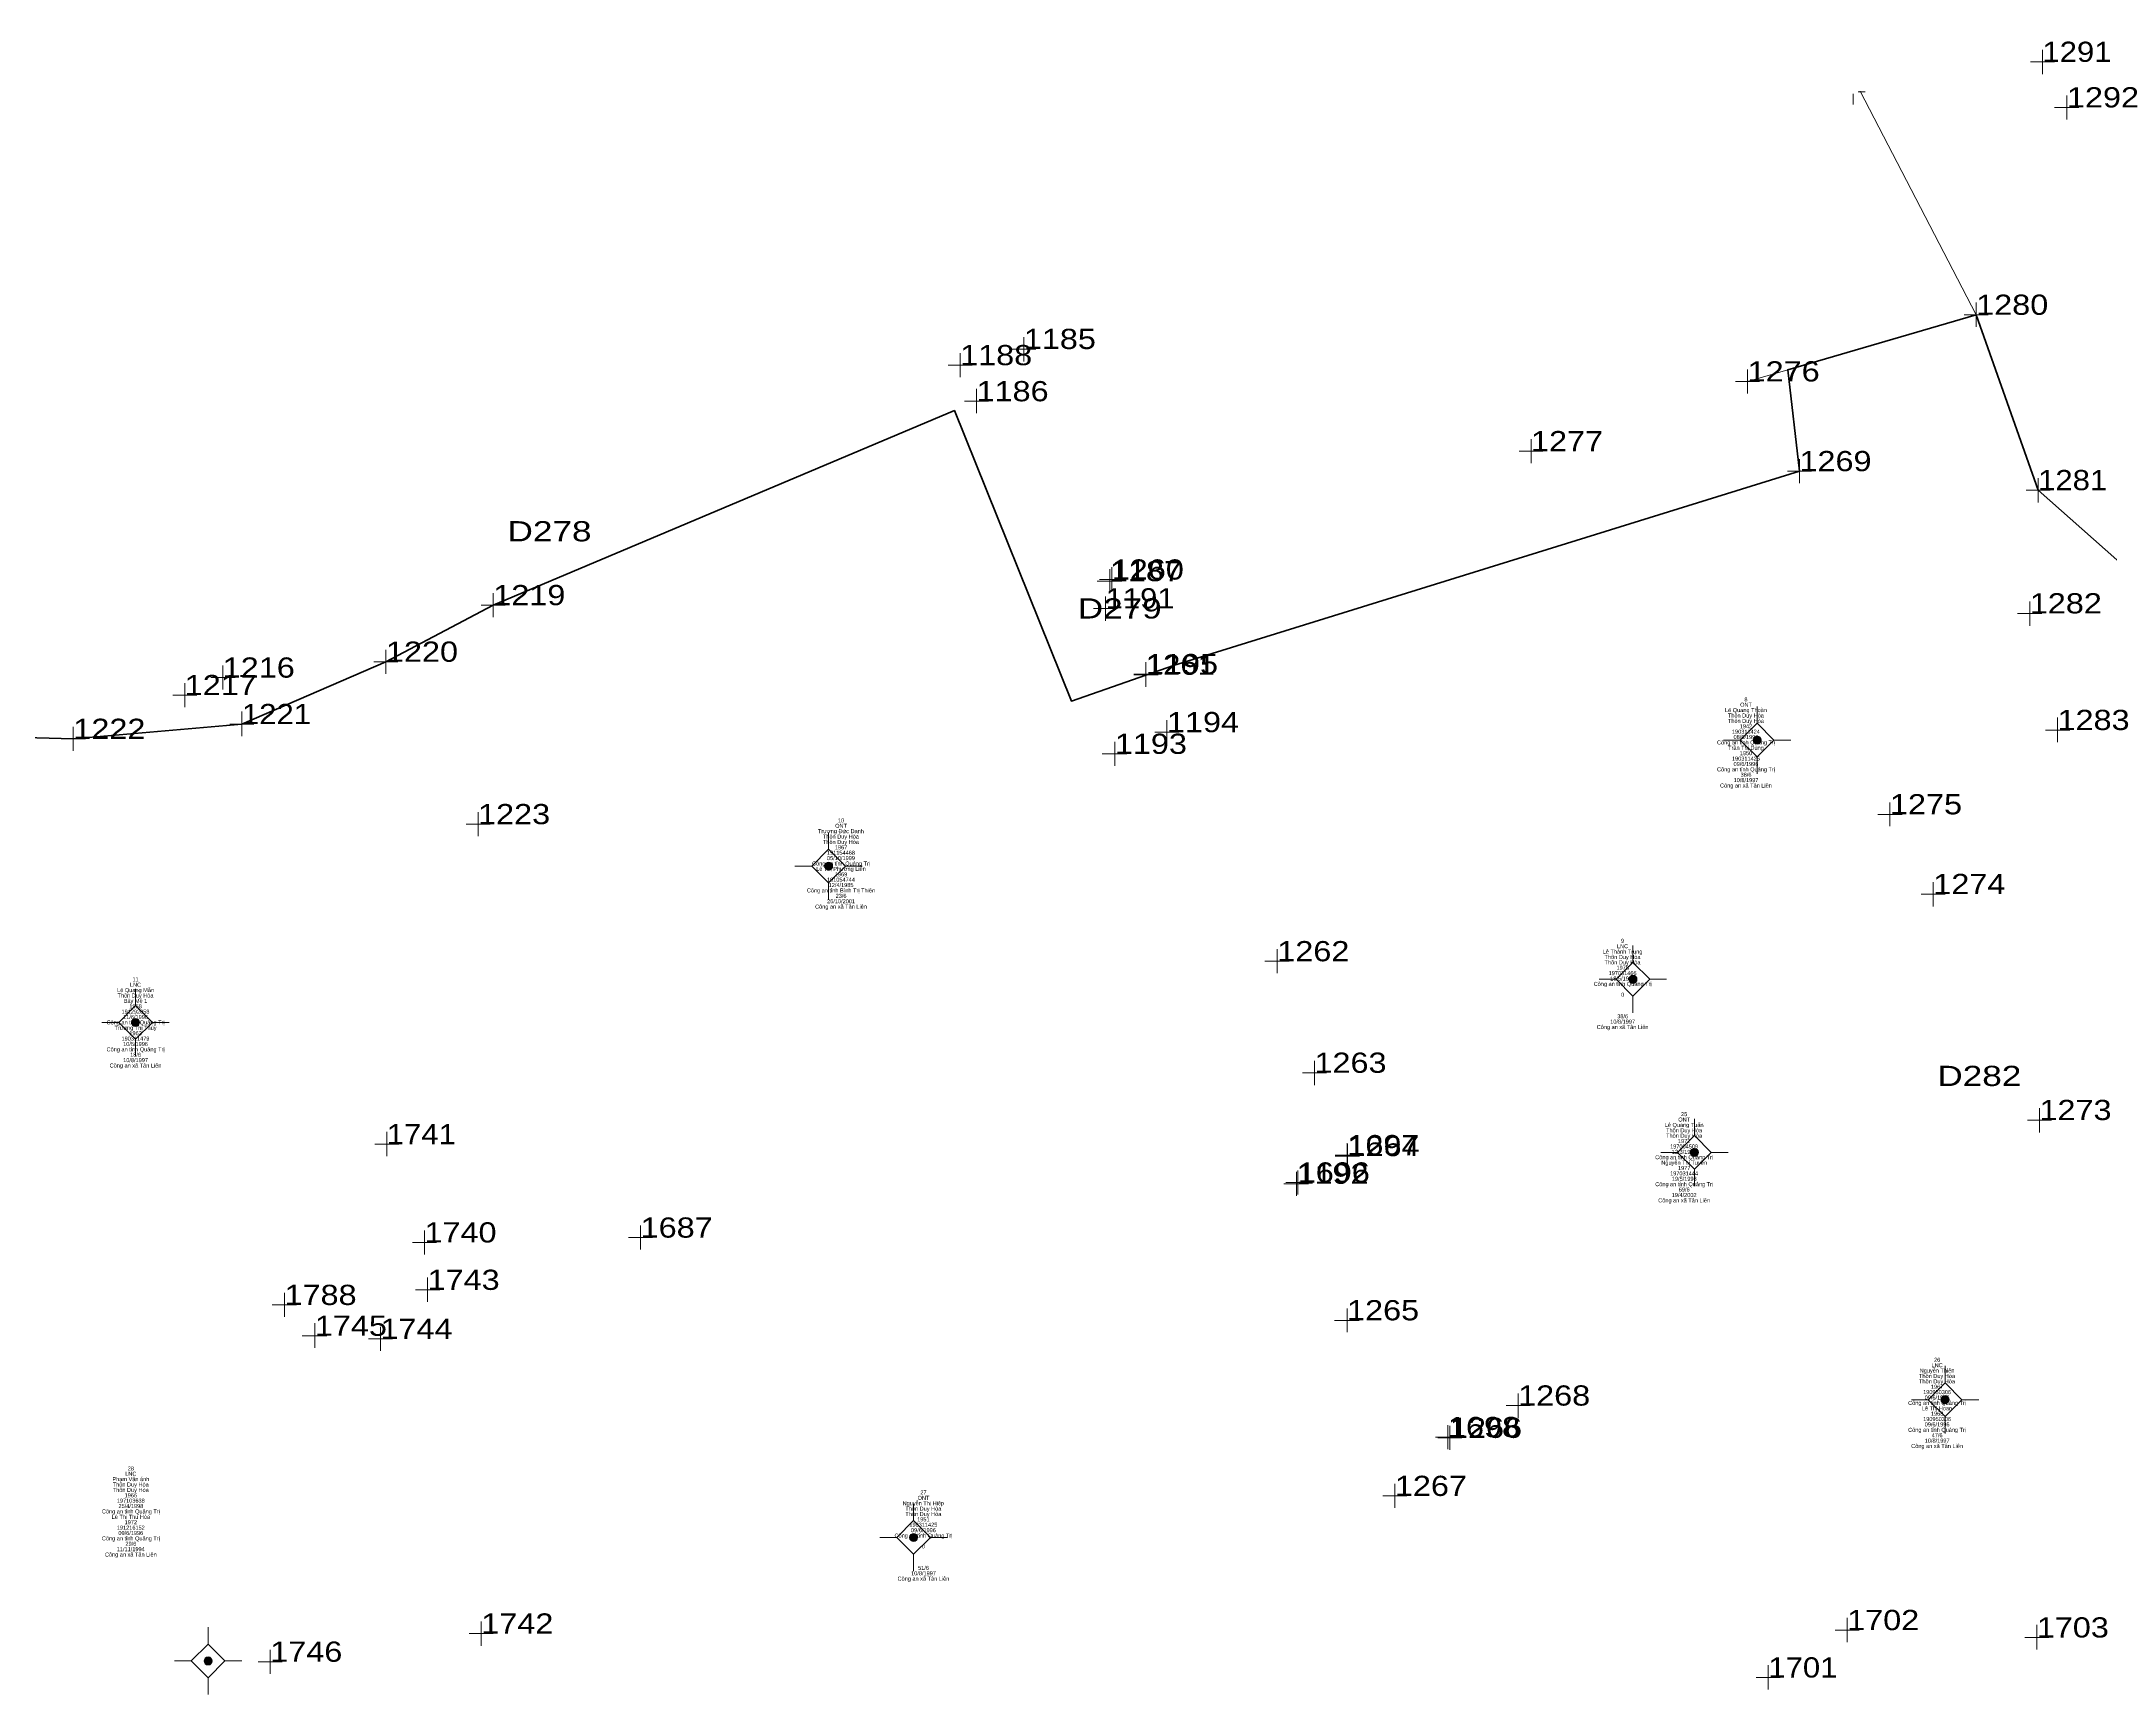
# Model space of a CAD drawing. Header units: metres. Extents: x 548949 to 550221, y 1836732 to 1838051.
# Drawn here: x 549720.9 to 549874.5, y 1837917.7 to 1838040.5 of the extents above; entities that cross this region are included whole.
import ezdxf
from ezdxf.enums import TextEntityAlignment as Align

# ---------------------------------------------------------------- set-up
doc = ezdxf.new("R2010")
doc.units = ezdxf.units.M
doc.header["$LTSCALE"] = 0.12
for name, color, linetype, lineweight in [('11', 7, 'Continuous', 13), ('4', 7, 'Continuous', 13), ('41', 7, 'Continuous', 13), ('52', 7, 'Continuous', 35)]:
    doc.layers.add(name, color=color, linetype=linetype, lineweight=lineweight)
doc.layers.add('15', color=7, linetype='Continuous')
doc.layers.add('5', color=7, linetype='Continuous')

msp = doc.modelspace()

# ---------------------------------------------------------------- hatches: boundary and pattern name
at = {"layer": '11'}
for points in [[(549848.5995, 1837988.58, 1), (549847.9995, 1837988.58, 1)], [(549779.6595, 1837979.23, 1), (549779.0595, 1837979.23, 1)], [(549839.3795, 1837970.82, 1), (549838.7795, 1837970.82, 1)], [(549728.1995, 1837967.62, 1), (549727.5995, 1837967.62, 1)], [(549843.9395, 1837957.97, 1), (549843.3395, 1837957.97, 1)], [(549862.5495, 1837939.61, 1), (549861.9495, 1837939.61, 1)], [(549785.9695, 1837929.38, 1), (549785.3695, 1837929.38, 1)], [(549733.5895, 1837920.21, 1), (549732.9895, 1837920.21, 1)]]:
    msp.add_hatch(color=256, dxfattribs=at).paths.add_polyline_path(points)

# ---------------------------------------------------------------- linework, layer by layer
for p, q in [((549848.3, 1837991.08), (549848.3, 1837989.83)), ((549847.05, 1837988.58), (549845.8, 1837988.58)), ((549848.3, 1837987.33), (549848.3, 1837986.08)), ((549850.8, 1837988.58), (549849.55, 1837988.58)), ((549779.36, 1837981.73), (549779.36, 1837980.48)), ((549778.11, 1837979.23), (549776.86, 1837979.23)), ((549781.86, 1837979.23), (549780.61, 1837979.23)), ((549779.36, 1837977.98), (549779.36, 1837976.73)), ((549839.08, 1837973.32), (549839.08, 1837972.07)), ((549837.83, 1837970.82), (549836.58, 1837970.82)), ((549841.58, 1837970.82), (549840.33, 1837970.82)), ((549727.9, 1837970.12), (549727.9, 1837968.87)), ((549839.08, 1837969.57), (549839.08, 1837968.32)), ((549726.65, 1837967.62), (549725.4, 1837967.62)), ((549730.4, 1837967.62), (549729.15, 1837967.62)), ((549727.9, 1837966.37), (549727.9, 1837965.12)), ((549843.64, 1837960.47), (549843.64, 1837959.22)), ((549842.39, 1837957.97), (549841.14, 1837957.97)), ((549843.64, 1837956.72), (549843.64, 1837955.47)), ((549846.14, 1837957.97), (549844.89, 1837957.97)), ((549862.25, 1837942.11), (549862.25, 1837940.86)), ((549861, 1837939.61), (549859.75, 1837939.61)), ((549862.25, 1837938.36), (549862.25, 1837937.11)), ((549864.75, 1837939.61), (549863.5, 1837939.61)), ((549785.67, 1837931.88), (549785.67, 1837930.63)), ((549784.42, 1837929.38), (549783.17, 1837929.38)), ((549788.17, 1837929.38), (549786.92, 1837929.38)), ((549785.67, 1837928.13), (549785.67, 1837926.88)), ((549733.29, 1837922.71), (549733.29, 1837921.46)), ((549732.04, 1837920.21), (549730.79, 1837920.21)), ((549735.79, 1837920.21), (549734.54, 1837920.21)), ((549733.29, 1837918.96), (549733.29, 1837917.71))]:
    msp.add_line(p, q, dxfattribs=at)
for points in [[(549848.3, 1837989.83), (549847.05, 1837988.58), (549848.3, 1837987.33), (549849.55, 1837988.58)], [(549779.36, 1837980.48), (549778.11, 1837979.23), (549779.36, 1837977.98), (549780.61, 1837979.23)], [(549839.08, 1837972.07), (549837.83, 1837970.82), (549839.08, 1837969.57), (549840.33, 1837970.82)], [(549727.9, 1837968.87), (549726.65, 1837967.62), (549727.9, 1837966.37), (549729.15, 1837967.62)], [(549843.64, 1837959.22), (549842.39, 1837957.97), (549843.64, 1837956.72), (549844.89, 1837957.97)], [(549862.25, 1837940.86), (549861, 1837939.61), (549862.25, 1837938.36), (549863.5, 1837939.61)], [(549785.67, 1837930.63), (549784.42, 1837929.38), (549785.67, 1837928.13), (549786.92, 1837929.38)], [(549733.29, 1837921.46), (549732.04, 1837920.21), (549733.29, 1837918.96), (549734.54, 1837920.21)]]:
    msp.add_lwpolyline(points, close=True, dxfattribs=at)
for centre in [(549848.2995, 1837988.58), (549779.3595, 1837979.23), (549839.0795, 1837970.82), (549727.8995, 1837967.62), (549843.6395, 1837957.97), (549862.2495, 1837939.61), (549785.6695, 1837929.38), (549733.2895, 1837920.21)]:
    msp.add_circle(centre, 0.3, dxfattribs=at)
at = {"layer": '4'}
for p, q in [((549869.48, 1838038.02), (549869.48, 1838039.83)), ((549870.37, 1838038.94), (549868.59, 1838038.94)), ((549855.42, 1838035.78), (549855.42, 1838036.56)), ((549856.31, 1838036.71), (549855.81, 1838036.71)), ((549872.19, 1838035.56), (549870.38, 1838035.56)), ((549871.3, 1838034.67), (549871.3, 1838036.45)), ((549865.45, 1838020.16), (549863.67, 1838020.16)), ((549864.56, 1838019.27), (549864.56, 1838021.08)), ((549793.85, 1838016.69), (549793.85, 1838018.51)), ((549789.12, 1838015.53), (549789.12, 1838017.31)), ((549794.74, 1838017.62), (549792.96, 1838017.62)), ((549790.01, 1838016.42), (549788.23, 1838016.42)), ((549848.48, 1838015.21), (549846.7, 1838015.21)), ((549847.59, 1838014.32), (549847.59, 1838016.1)), ((549791.23, 1838013.74), (549789.45, 1838013.74)), ((549790.34, 1838012.85), (549790.34, 1838014.66)), ((549831.51, 1838009.14), (549831.51, 1838010.92)), ((549832.4, 1838010.03), (549830.62, 1838010.03)), ((549851.44, 1838007.66), (549851.44, 1838009.44)), ((549852.33, 1838008.55), (549850.55, 1838008.55)), ((549869.16, 1838006.22), (549869.16, 1838008.03)), ((549870.05, 1838007.14), (549868.27, 1838007.14)), ((549800.24, 1837999.49), (549800.24, 1838001.27)), ((549800.38, 1837999.61), (549800.38, 1838001.42)), ((549801.13, 1838000.38), (549799.31, 1838000.38)), ((549801.27, 1838000.5), (549799.46, 1838000.5)), ((549755.35, 1837998.6), (549753.57, 1837998.6)), ((549754.46, 1837997.71), (549754.46, 1837999.49)), ((549800.81, 1837998.36), (549799.03, 1837998.36)), ((549799.92, 1837997.44), (549799.92, 1837999.25)), ((549868.54, 1837997.06), (549868.54, 1837998.88)), ((549869.43, 1837997.99), (549867.62, 1837997.99)), ((549746.49, 1837993.51), (549746.49, 1837995.29)), ((549734.37, 1837992.33), (549734.37, 1837994.11)), ((549747.38, 1837994.4), (549745.6, 1837994.4)), ((549803.81, 1837993.48), (549802.03, 1837993.48)), ((549802.91, 1837992.54), (549802.91, 1837994.36)), ((549802.92, 1837992.59), (549802.92, 1837994.37)), ((549732.44, 1837991.92), (549730.66, 1837991.92)), ((549731.55, 1837991.03), (549731.55, 1837992.81)), ((549735.3, 1837993.22), (549733.48, 1837993.22)), ((549803.84, 1837993.43), (549802.02, 1837993.43)), ((549735.8, 1837988.88), (549735.8, 1837990.7)), ((549723.28, 1837987.78), (549723.28, 1837989.56)), ((549736.69, 1837989.77), (549734.91, 1837989.77)), ((549805.37, 1837989.17), (549803.59, 1837989.17)), ((549804.48, 1837988.28), (549804.48, 1837990.06)), ((549871.52, 1837989.33), (549869.71, 1837989.33)), ((549870.6, 1837988.44), (549870.6, 1837990.26)), ((549724.18, 1837988.67), (549722.39, 1837988.67)), ((549801.5, 1837987.56), (549799.68, 1837987.56)), ((549800.61, 1837986.67), (549800.61, 1837988.45)), ((549753.33, 1837981.45), (549753.33, 1837983.24)), ((549859.08, 1837983.07), (549857.27, 1837983.07)), ((549858.16, 1837982.18), (549858.16, 1837983.96)), ((549754.22, 1837982.34), (549752.44, 1837982.34)), ((549862.27, 1837977.15), (549860.49, 1837977.15)), ((549861.38, 1837976.22), (549861.38, 1837978.04)), ((549813.56, 1837972.16), (549811.74, 1837972.16)), ((549812.67, 1837971.27), (549812.67, 1837973.05)), ((549815.43, 1837962.96), (549815.43, 1837964.77)), ((549816.32, 1837963.88), (549814.54, 1837963.88)), ((549869.26, 1837959.44), (549869.26, 1837961.26)), ((549870.15, 1837960.37), (549868.37, 1837960.37)), ((549747.44, 1837958.57), (549745.66, 1837958.57)), ((549746.55, 1837957.68), (549746.55, 1837959.5)), ((549817.87, 1837956.84), (549817.87, 1837958.65)), ((549817.88, 1837956.8), (549817.88, 1837958.58)), ((549814.19, 1837954.84), (549814.19, 1837956.62)), ((549818.77, 1837957.69), (549816.96, 1837957.69)), ((549818.76, 1837957.76), (549816.98, 1837957.76)), ((549814.98, 1837955.64), (549813.16, 1837955.64)), ((549815.08, 1837955.73), (549813.3, 1837955.73)), ((549814.09, 1837954.75), (549814.09, 1837956.53)), ((549749.35, 1837950.39), (549749.35, 1837952.17)), ((549765.4, 1837950.75), (549765.4, 1837952.53)), ((549750.24, 1837951.28), (549748.46, 1837951.28)), ((549766.29, 1837951.64), (549764.51, 1837951.64)), ((549738.96, 1837945.75), (549738.96, 1837947.53)), ((549750.5, 1837947.76), (549748.69, 1837947.76)), ((549749.58, 1837946.87), (549749.58, 1837948.68)), ((549739.85, 1837946.64), (549738.04, 1837946.64)), ((549817.85, 1837944.61), (549817.85, 1837946.39)), ((549742.1, 1837944.35), (549740.28, 1837944.35)), ((549741.21, 1837943.46), (549741.21, 1837945.28)), ((549746.08, 1837943.23), (549746.08, 1837945.01)), ((549818.74, 1837945.5), (549816.92, 1837945.5)), ((549746.97, 1837944.12), (549745.19, 1837944.12)), ((549830.55, 1837938.24), (549830.55, 1837940.06)), ((549831.44, 1837939.17), (549829.66, 1837939.17)), ((549826.23, 1837936.83), (549824.42, 1837936.83)), ((549826.38, 1837936.77), (549824.6, 1837936.77)), ((549825.34, 1837935.94), (549825.34, 1837937.72)), ((549825.49, 1837935.88), (549825.49, 1837937.66)), ((549822.29, 1837932.46), (549820.51, 1837932.46)), ((549821.4, 1837931.57), (549821.4, 1837933.35)), ((549753.57, 1837921.32), (549753.57, 1837923.13)), ((549854.98, 1837921.61), (549854.98, 1837923.42)), ((549869.06, 1837921.06), (549869.06, 1837922.88)), ((549754.46, 1837922.24), (549752.68, 1837922.24)), ((549855.87, 1837922.5), (549854.09, 1837922.5)), ((549869.95, 1837921.95), (549868.17, 1837921.95)), ((549738.79, 1837920.15), (549737.01, 1837920.15)), ((549737.9, 1837919.26), (549737.9, 1837921.04)), ((549849.13, 1837918.09), (549849.13, 1837919.9)), ((549850.02, 1837918.98), (549848.24, 1837918.98))]:
    msp.add_line(p, q, dxfattribs=at)
at = {"layer": '41'}
for p, q in [((549855.95, 1838036.76), (549864.56, 1838020.16)), ((549847.59, 1838015.21), (549850.57, 1838016.08))]:
    msp.add_line(p, q, dxfattribs=at)
at = {"layer": '52'}
for points in [[(549804.96, 1837994.11), (549851.44, 1838008.55), (549850.57, 1838016.08), (549864.56, 1838020.16), (549869.16, 1838007.14), (549877.38, 1837999.87)], [(549746.49, 1837994.4), (549754.46, 1837998.6), (549788.7, 1838013.05), (549797.39, 1837991.48), (549804.96, 1837994.11)], [(549700.43, 1837984.31), (549709.81, 1837989.05), (549723.28, 1837988.67), (549735.8, 1837989.77), (549746.49, 1837994.4)]]:
    msp.add_lwpolyline(points, dxfattribs=at)

# ---------------------------------------------------------------- texts
at = {"layer": '15'}
for s, p in [('Lê Quang Thoàn', (549847.47, 1837990.66)), ('Thôn Duy Hòa', (549847.465, 1837990.26)), ('ONT', (549847.475, 1837991.06)), ('Thôn Duy Hòa', (549847.465, 1837989.86)), ('190311424', (549847.465, 1837989.06)), ('Công an tỉnh Quảng Trị', (549847.475, 1837988.26)), ('Trần Thị Dùng', (549847.47, 1837987.86)), ('Công an tỉnh Quảng Trị', (549847.475, 1837986.26)), ('10/8/1997', (549847.475, 1837985.46)), ('Công an xã Tân Liên', (549847.47, 1837985.06)), ('Trương Đức Danh', (549780.275, 1837981.67)), ('Thôn Duy Hòa', (549780.275, 1837981.27)), ('Thôn Duy Hòa', (549780.275, 1837980.87)), ('ONT', (549780.285, 1837982.07)), ('05/10/1999', (549780.275, 1837979.67)), ('191154468', (549780.275, 1837980.07)), ('Công an tỉnh Quảng Trị', (549780.285, 1837979.27)), ('Lê Thị Phương Liên', (549780.28, 1837978.87)), ('191054744', (549780.275, 1837978.07)), ('Công an tỉnh Bình Trị Thiên', (549780.275, 1837977.27)), ('12/4/1985', (549780.285, 1837977.67)), ('Công an xã Tân Liên', (549780.28, 1837976.07)), ('Lê Thành Trung', (549838.31, 1837972.73)), ('Thôn Duy Hòa', (549838.305, 1837972.33)), ('Thôn Duy Hòa', (549838.305, 1837971.93)), ('Công an tỉnh Quảng Trị', (549838.315, 1837970.33)), ('18/5/1993', (549838.315, 1837970.73)), ('Thôn Duy Hòa', (549727.895, 1837969.47)), ('Lê Quang Mẫn', (549727.905, 1837969.87)), ('Công an tỉnh Quảng Trị', (549727.905, 1837967.47)), ('Trương Thị Thúy', (549727.895, 1837967.07)), ('191292058', (549727.895, 1837968.27)), ('Công an xã Tân Liên', (549838.31, 1837967.13)), ('10/8/1997', (549838.315, 1837967.53)), ('Công an tỉnh Quảng Trị', (549727.905, 1837965.47)), ('190311479', (549727.895, 1837966.27)), ('Công an xã Tân Liên', (549727.9, 1837964.27)), ('10/8/1997', (549727.905, 1837964.67)), ('Lê Quang Tuấn', (549842.88, 1837959.86)), ('Thôn Duy Hòa', (549842.875, 1837959.46)), ('ONT', (549842.885, 1837960.26)), ('Thôn Duy Hòa', (549842.875, 1837959.06)), ('197004509', (549842.875, 1837958.26)), ('12/3/1990', (549842.885, 1837957.86)), ('Công an tỉnh Quảng Trị', (549842.885, 1837957.46)), ('Nguyễn Thị Tuyền', (549842.88, 1837957.06)), ('197031444', (549842.875, 1837956.26)), ('Công an tỉnh Quảng Trị', (549842.885, 1837955.46)), ('19/5/1993', (549842.885, 1837955.86)), ('Công an xã Tân Liên', (549842.88, 1837954.26)), ('Thôn Duy Hòa', (549861.655, 1837941.22)), ('Nguyễn Thiên', (549861.66, 1837941.62)), ('Thôn Duy Hòa', (549861.655, 1837940.82)), ('Công an tỉnh Quảng Trị', (549861.665, 1837939.22)), ('Lê Thị Hoan', (549861.655, 1837938.82)), ('Công an tỉnh Quảng Trị', (549861.665, 1837937.22)), ('10/8/1997', (549861.665, 1837936.42)), ('Công an xã Tân Liên', (549861.66, 1837936.02)), ('Phạm Văn ánh', (549727.555, 1837933.56)), ('Thôn Duy Hòa', (549727.545, 1837933.16)), ('Thôn Duy Hòa', (549727.545, 1837932.76)), ('197103638', (549727.545, 1837931.96)), ('Nguyễn Thị Hiệp', (549786.395, 1837931.77)), ('ONT', (549786.405, 1837932.17)), ('Công an tỉnh Quảng Trị', (549727.555, 1837931.16)), ('Lê Thị Thu Hòa', (549727.555, 1837930.76)), ('25/4/1998', (549727.555, 1837931.56)), ('Thôn Duy Hòa', (549786.395, 1837931.37)), ('Thôn Duy Hòa', (549786.395, 1837930.97)), ('190311425', (549786.395, 1837930.17)), ('Công an tỉnh Quảng Trị', (549727.555, 1837929.16)), ('Công an tỉnh Quảng Trị', (549786.405, 1837929.37)), ('Công an xã Tân Liên', (549727.55, 1837927.96)), ('11/11/1994', (549727.545, 1837928.36)), ('Công an xã Tân Liên', (549786.4, 1837926.17)), ('10/8/1997', (549786.405, 1837926.57))]:
    msp.add_text(s, height=0.3, dxfattribs=at).set_placement(p, align=Align.CENTER)
for s, width, p in [('8', 0.9, (549847.47, 1837991.46)), ('08/6/1996', 0.95, (549847.47, 1837988.66)), ('1942', 0.95, (549847.47, 1837989.46)), ('190311426', 0.95, (549847.47, 1837987.06)), ('1950', 0.95, (549847.475, 1837987.46)), ('09/6/1996', 0.95, (549847.47, 1837986.66)), ('38/6', 0.95, (549847.475, 1837985.86)), ('10', 0.95, (549780.28, 1837982.47)), ('1967', 0.95, (549780.285, 1837980.47)), ('1969', 0.95, (549780.285, 1837978.47)), ('26/10/2001', 0.95, (549780.285, 1837976.47)), ('23/6', 0.95, (549780.285, 1837976.87)), ('9', 0.9, (549838.31, 1837973.53)), ('LNC', 0.95, (549838.31, 1837973.13)), ('LNC', 0.95, (549727.9, 1837970.27)), ('11', 0.8, (549727.9, 1837970.67)), ('197031466', 0.95, (549838.31, 1837971.13)), ('1978', 0.95, (549838.315, 1837971.53)), ('Bảy Mệ 1', 0.95, (549727.9, 1837969.07)), ('1958', 0.95, (549727.905, 1837968.67)), ('0', 0.9, (549838.31, 1837969.53)), ('11/6/1996', 0.95, (549727.9, 1837967.87)), ('38/6', 0.95, (549838.315, 1837967.93)), ('10/6/1996', 0.95, (549727.9, 1837965.87)), ('1963', 0.95, (549727.905, 1837966.67)), ('18/6', 0.95, (549727.905, 1837965.07)), ('25', 0.95, (549842.88, 1837960.66)), ('1972', 0.95, (549842.88, 1837958.66)), ('1977', 0.95, (549842.885, 1837956.66)), ('69/6', 0.95, (549842.885, 1837955.06)), ('19/4/2002', 0.95, (549842.88, 1837954.66)), ('LNC', 0.95, (549861.66, 1837942.02)), ('26', 0.9, (549861.665, 1837942.42)), ('190950306', 0.95, (549861.66, 1837940.02)), ('09/6/1996', 0.95, (549861.66, 1837939.62)), ('1967', 0.95, (549861.665, 1837940.42)), ('190950306', 0.95, (549861.66, 1837938.02)), ('1968', 0.95, (549861.665, 1837938.42)), ('09/6/1996', 0.95, (549861.66, 1837937.62)), ('47/6', 0.95, (549861.665, 1837936.82)), ('LNC', 0.95, (549727.55, 1837933.96)), ('28', 0.95, (549727.55, 1837934.36)), ('1966', 0.95, (549727.55, 1837932.36)), ('27', 0.95, (549786.4, 1837932.57)), ('1972', 0.95, (549727.55, 1837930.36)), ('1951', 0.9, (549786.395, 1837930.57)), ('191216152', 0.95, (549727.55, 1837929.96)), ('09/6/1996', 0.95, (549727.55, 1837929.56)), ('29/6', 0.95, (549727.555, 1837928.76)), ('09/6/1996', 0.95, (549786.4, 1837929.77)), ('0', 0.9, (549786.4, 1837928.57)), ('51/6', 0.95, (549786.405, 1837926.97))]:
    msp.add_text(s, height=0.3, dxfattribs=dict(at, width=width)).set_placement(p, align=Align.CENTER)
at = {"layer": '5'}
for s, width, p in [('1291', 1.15, (549869.48, 1838038.94)), ('1292', 1.2, (549871.3, 1838035.56)), ('1280', 1.2, (549864.56, 1838020.16)), ('1185', 1.2, (549793.85, 1838017.62)), ('1188', 1.2, (549789.12, 1838016.42)), ('1276', 1.2, (549847.59, 1838015.21)), ('1186', 1.2, (549790.34, 1838013.74)), ('1277', 1.2, (549831.51, 1838010.03)), ('1269', 1.2, (549851.44, 1838008.55)), ('1281', 1.15, (549869.16, 1838007.14)), ('D278 ', 1.3, (549755.52, 1838003.34)), ('1187', 1.2, (549800.24, 1838000.38)), ('1260', 1.2, (549800.38, 1838000.5)), ('1219', 1.2, (549754.46, 1837998.6)), ('1191', 1.15, (549799.92, 1837998.36)), ('D279 ', 1.3, (549797.86, 1837997.61)), ('1282', 1.2, (549868.54, 1837997.99)), ('1220', 1.2, (549746.49, 1837994.4)), ('1195', 1.2, (549802.92, 1837993.48)), ('1217', 1.2, (549731.55, 1837991.92)), ('1216', 1.2, (549734.37, 1837993.22)), ('1261', 1.15, (549802.91, 1837993.43)), ('1221', 1.15, (549735.8, 1837989.77)), ('1194', 1.2, (549804.48, 1837989.17)), ('1283', 1.2, (549870.6, 1837989.33)), ('1222', 1.2, (549723.28, 1837988.67)), ('1193', 1.2, (549800.61, 1837987.56)), ('1275', 1.2, (549858.16, 1837983.07)), ('1223', 1.2, (549753.33, 1837982.34)), ('1274', 1.2, (549861.38, 1837977.15)), ('1262', 1.2, (549812.67, 1837972.16)), ('1263', 1.2, (549815.43, 1837963.88)), ('D282 ', 1.3, (549861.68, 1837962.9)), ('1273', 1.2, (549869.26, 1837960.37)), ('1741', 1.15, (549746.55, 1837958.57)), ('1697', 1.2, (549817.87, 1837957.76)), ('1264', 1.2, (549817.88, 1837957.69)), ('1192', 1.2, (549814.09, 1837955.64)), ('1696', 1.2, (549814.19, 1837955.73)), ('1740', 1.2, (549749.35, 1837951.28)), ('1687', 1.2, (549765.4, 1837951.64)), ('1743', 1.2, (549749.58, 1837947.76)), ('1788', 1.2, (549738.96, 1837946.64)), ('1745', 1.2, (549741.21, 1837944.35)), ('1265', 1.2, (549817.85, 1837945.5)), ('1744', 1.2, (549746.08, 1837944.12)), ('1268', 1.2, (549830.55, 1837939.17)), ('1698', 1.2, (549825.34, 1837936.83)), ('1266', 1.2, (549825.49, 1837936.77)), ('1267', 1.2, (549821.4, 1837932.46)), ('1742', 1.2, (549753.57, 1837922.24)), ('1702', 1.2, (549854.98, 1837922.5)), ('1703', 1.2, (549869.06, 1837921.95)), ('1746', 1.2, (549737.9, 1837920.15)), ('1701', 1.15, (549849.13, 1837918.98))]:
    msp.add_text(s, height=1.5, dxfattribs=dict(at, width=width)).set_placement(p)

doc.saveas('drawing.dxf')
